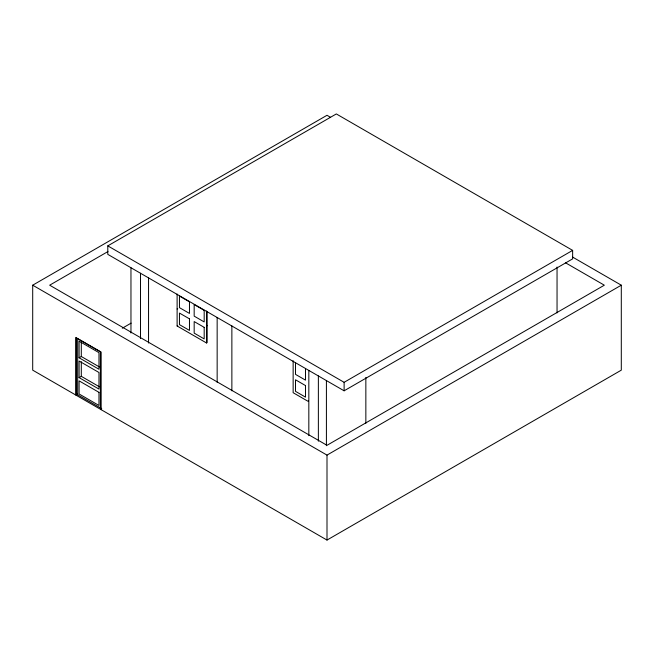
<?xml version="1.0" encoding="UTF-8"?>
<svg xmlns="http://www.w3.org/2000/svg" width="654" height="654" viewBox="0 0 654 654"><rect width="100%" height="100%" fill="white"/><g stroke="black" fill="none" stroke-linecap="round" stroke-linejoin="round"><path stroke-width="0.98" d="M572.691 257.128L621.3 285.193L621.3 370.156L327 540.065L32.7 370.156L32.7 285.193L327 115.284L330.532 117.328M107.796 245.871L336.32 113.935L572.642 250.376L572.642 258.87L344.118 390.806L107.796 254.365L107.796 245.871L344.118 382.312L572.642 250.376M107.967 251.545L49.671 285.193L327 445.309L604.329 285.193L565.465 262.761M122.29 328.226L131.111 323.133M79.093 357.779L98.975 369.257L98.975 352.661L79.093 341.175L79.093 357.779L81.3 356.504L99.457 366.984M177.111 308.999L177.708 308.647M79.093 377.62L98.975 389.097L98.975 372.502L79.093 361.024L79.093 377.62L81.3 376.344L99.457 386.825M177.111 294.006L177.111 325.986L177.708 325.643M77.466 394.035L75.766 395.016L75.766 337.415L101.157 352.073L101.157 409.674M206.541 325.986L207.138 325.643M177.111 325.986L206.541 342.982L207.138 342.631L207.138 311.647M308.459 400.853L307.854 401.204L293.139 392.702L293.139 360.722M32.7 285.193L327 455.11L621.3 285.193M101.73 408.668L76.338 394.01L76.338 337.415M557.044 267.028L557.044 312.906M365.848 377.415L365.848 423.293M344.118 382.312L344.118 390.806M327 455.11L327 540.065M326.411 380.473L326.411 445.717M318.367 375.936L318.367 441.188M308.827 370.434L308.827 435.678M305.508 368.578L305.508 380.137L295.494 374.358L295.494 362.798M231.868 325.888L231.868 390.814M217.153 317.394L217.153 382.32M206.541 310.993L206.541 342.982M148.548 277.786L148.548 343.031M140.512 273.249L140.512 338.502M130.963 267.739L130.963 332.992M100.381 407.892L100.381 351.844L77.687 338.747L77.687 394.787M81.3 341.854L81.3 356.504M81.3 361.703L81.3 376.344M189.472 301.862L179.458 296.074L179.458 307.642L189.472 313.421L189.472 301.862M204.187 310.356L194.173 304.576L194.173 316.135L204.187 321.915L204.187 310.356M305.508 385.566L295.494 379.786L295.494 391.345L305.508 397.133L305.508 385.566M189.472 318.85L179.458 313.07L179.458 324.629L189.472 330.409L189.472 318.85M204.187 327.343L194.173 321.564L194.173 333.123L204.187 338.911L204.187 327.343M98.975 392.343L79.093 380.865L79.093 393.978L98.975 405.455L98.975 392.343"/></g></svg>
